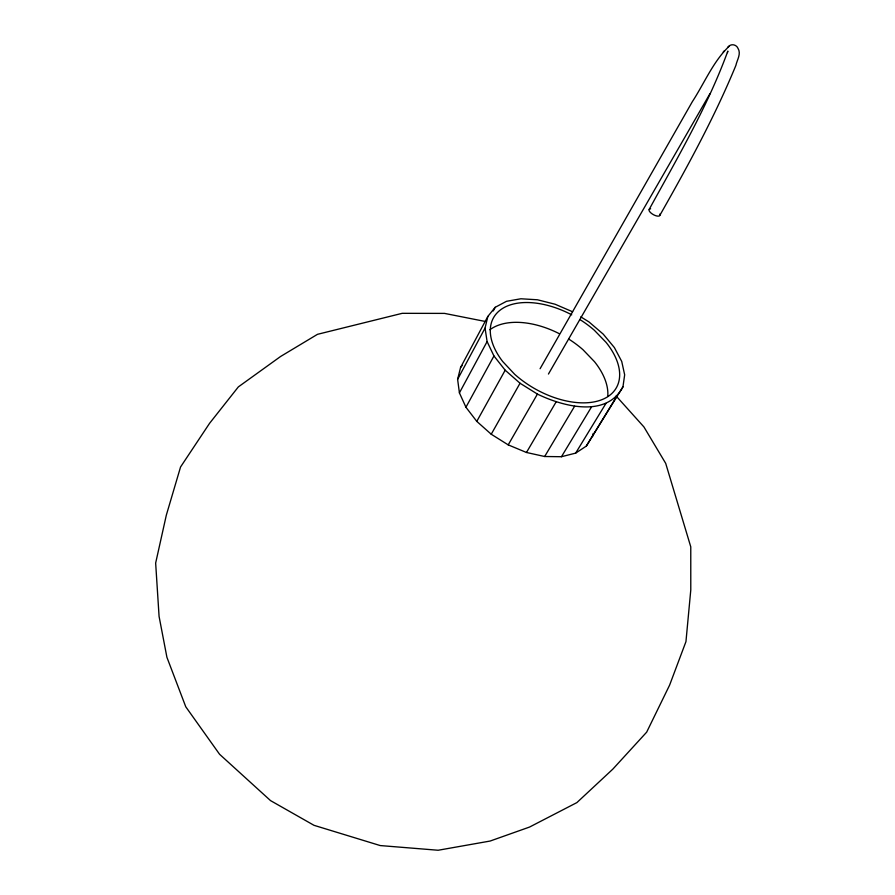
<?xml version="1.0" encoding="UTF-8"?>
<svg xmlns="http://www.w3.org/2000/svg" width="895" height="895" viewBox="0 0 895 895"><rect width="100%" height="100%" fill="white"/><g stroke="black" fill="none" stroke-linecap="round" stroke-linejoin="round"><path stroke-width="1.34" d="M572.61 311.773L555.057 304.222L537.447 299.78L520.901 298.773L506.492 301.313L495.203 307.298L487.853 316.416L460.556 367.521L457.613 379.335L459.415 392.883L465.937 407.247L476.789 421.377L491.232 434.232L508.203 444.871L526.473 452.478L544.663 456.506L561.456 456.718L575.653 453.127L586.314 446.09L622.965 386.808L624.665 374.815L621.723 361.435L614.395 347.584L603.241 334.148L589.011 321.954L580.81 316.864M592.759 436.145L593.172 433.448M457.613 379.335L485.056 328.096L487.853 316.416M727.445 52.615L727.848 51.093C707.621 106.505 677.47 157.777 649.199 209.374M493.257 310.934L495.203 307.298M459.415 392.883L487.104 341.588L485.056 328.096M465.937 407.247L493.95 355.975L487.104 341.588M476.789 421.377L505.183 370.206L493.95 355.975M491.232 434.232L520.029 383.239L505.183 370.206M659.716 215.55C687.416 166.75 714.49 117.346 735.891 65.402C737.044 59.842 741.452 53.845 737.95 48.263C736.764 45.321 733.083 43.9 730.219 45.253C713.46 60.625 704.634 82.832 692.35 101.661L540.088 368.718M548.445 374.043L709.992 93.606M508.203 444.871L537.425 394.091C562.72 406.397 606.575 418.301 622.965 386.808M526.473 452.478L556.075 401.967M544.663 456.506L574.59 406.274M561.456 456.718L591.617 406.755M575.653 453.127L605.937 403.421M586.314 446.09L616.61 396.586M460.556 367.521L462.2 365.462M727.814 47.222L728.899 46.081M723.227 51.988L724.234 50.925M485.202 321.45L444.535 313.395L402.202 313.328L317.479 334.327L280.594 356.478L238.338 386.908L209.564 423.335L180.555 466.989L166.325 515.162L155.652 563.067L159.075 616.409L166.917 657.288L185.768 706.793L219.566 754.261L270.536 800.611L314.011 825.324L380.218 845.562L438.147 850.25L490.136 841.043L529.549 827.058L576.883 802.602L612.829 769.129L646.671 732.155L669.617 685.111L685.95 641.637L690.783 589.962L690.772 546.845L665.701 463.375L643.93 426.937L616.163 396.037M520.029 383.239L537.425 394.091M571.737 314.816A70.694 41.271 29.8 0 0 501.647 309.055A70.694 41.271 29.8 0 0 502.688 361.502L514.67 374.289A70.694 41.271 29.8 0 0 600.456 400.21A70.694 41.271 29.8 0 0 606.016 342.315L594.325 330.255A70.694 41.271 29.8 0 0 580.117 319.672M489.901 329.752A70.067 41.539 29.8 0 1 559.364 333.723M568.896 339.171A70.067 41.539 29.8 0 1 582.958 349.688L594.515 361.714A70.067 41.539 29.8 0 1 607.761 396.485M659.716 214.14A6.097 2.428 29.4 0 1 656.751 215.975A6.097 2.428 29.4 0 1 649.983 212.003A6.097 2.428 29.4 0 1 650.62 208.803"/></g></svg>
